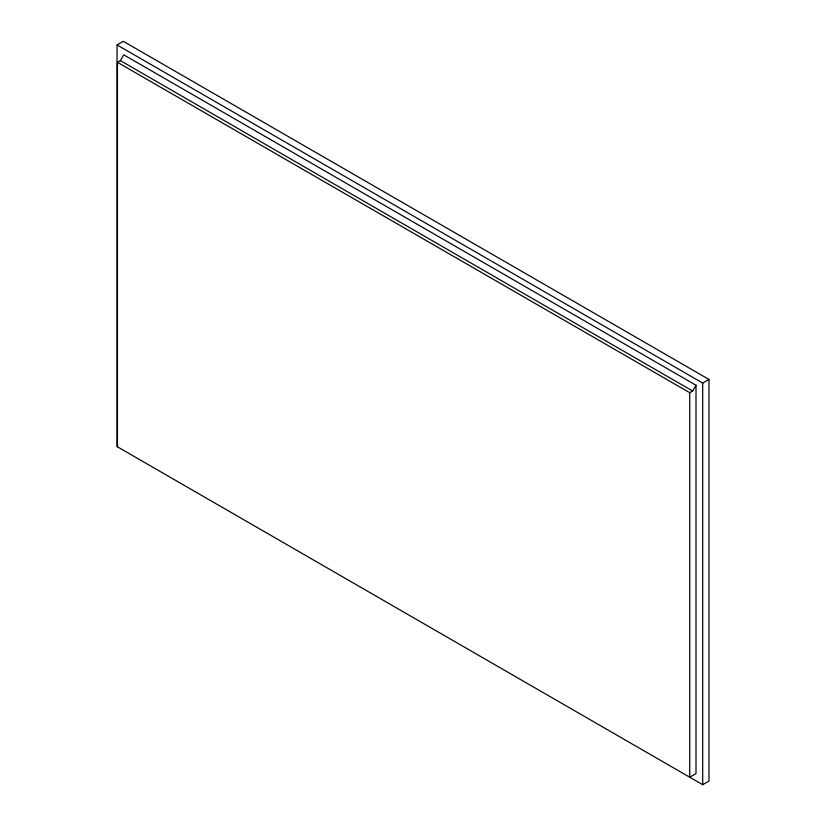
<?xml version="1.0" encoding="UTF-8"?>
<svg xmlns="http://www.w3.org/2000/svg" width="826" height="826" viewBox="0 0 826 826"><rect width="100%" height="100%" fill="white"/><g stroke="black" fill="none" stroke-linecap="round" stroke-linejoin="round"><path stroke-width="1.24" d="M117.447 62.311L120.379 60.618L123.724 54.815L695.998 385.226L695.998 773.59L689.731 777.214L689.731 392.711L117.447 62.311L117.447 446.814M689.731 392.711L692.653 391.018L695.998 385.226M117.034 44.924L123.301 41.3L708.966 379.433L708.966 781.076L702.699 784.7L117.034 446.567L117.034 44.924L702.699 383.058L708.966 379.433M120.379 60.618L692.653 391.018M702.699 383.058L702.699 784.7"/></g></svg>
